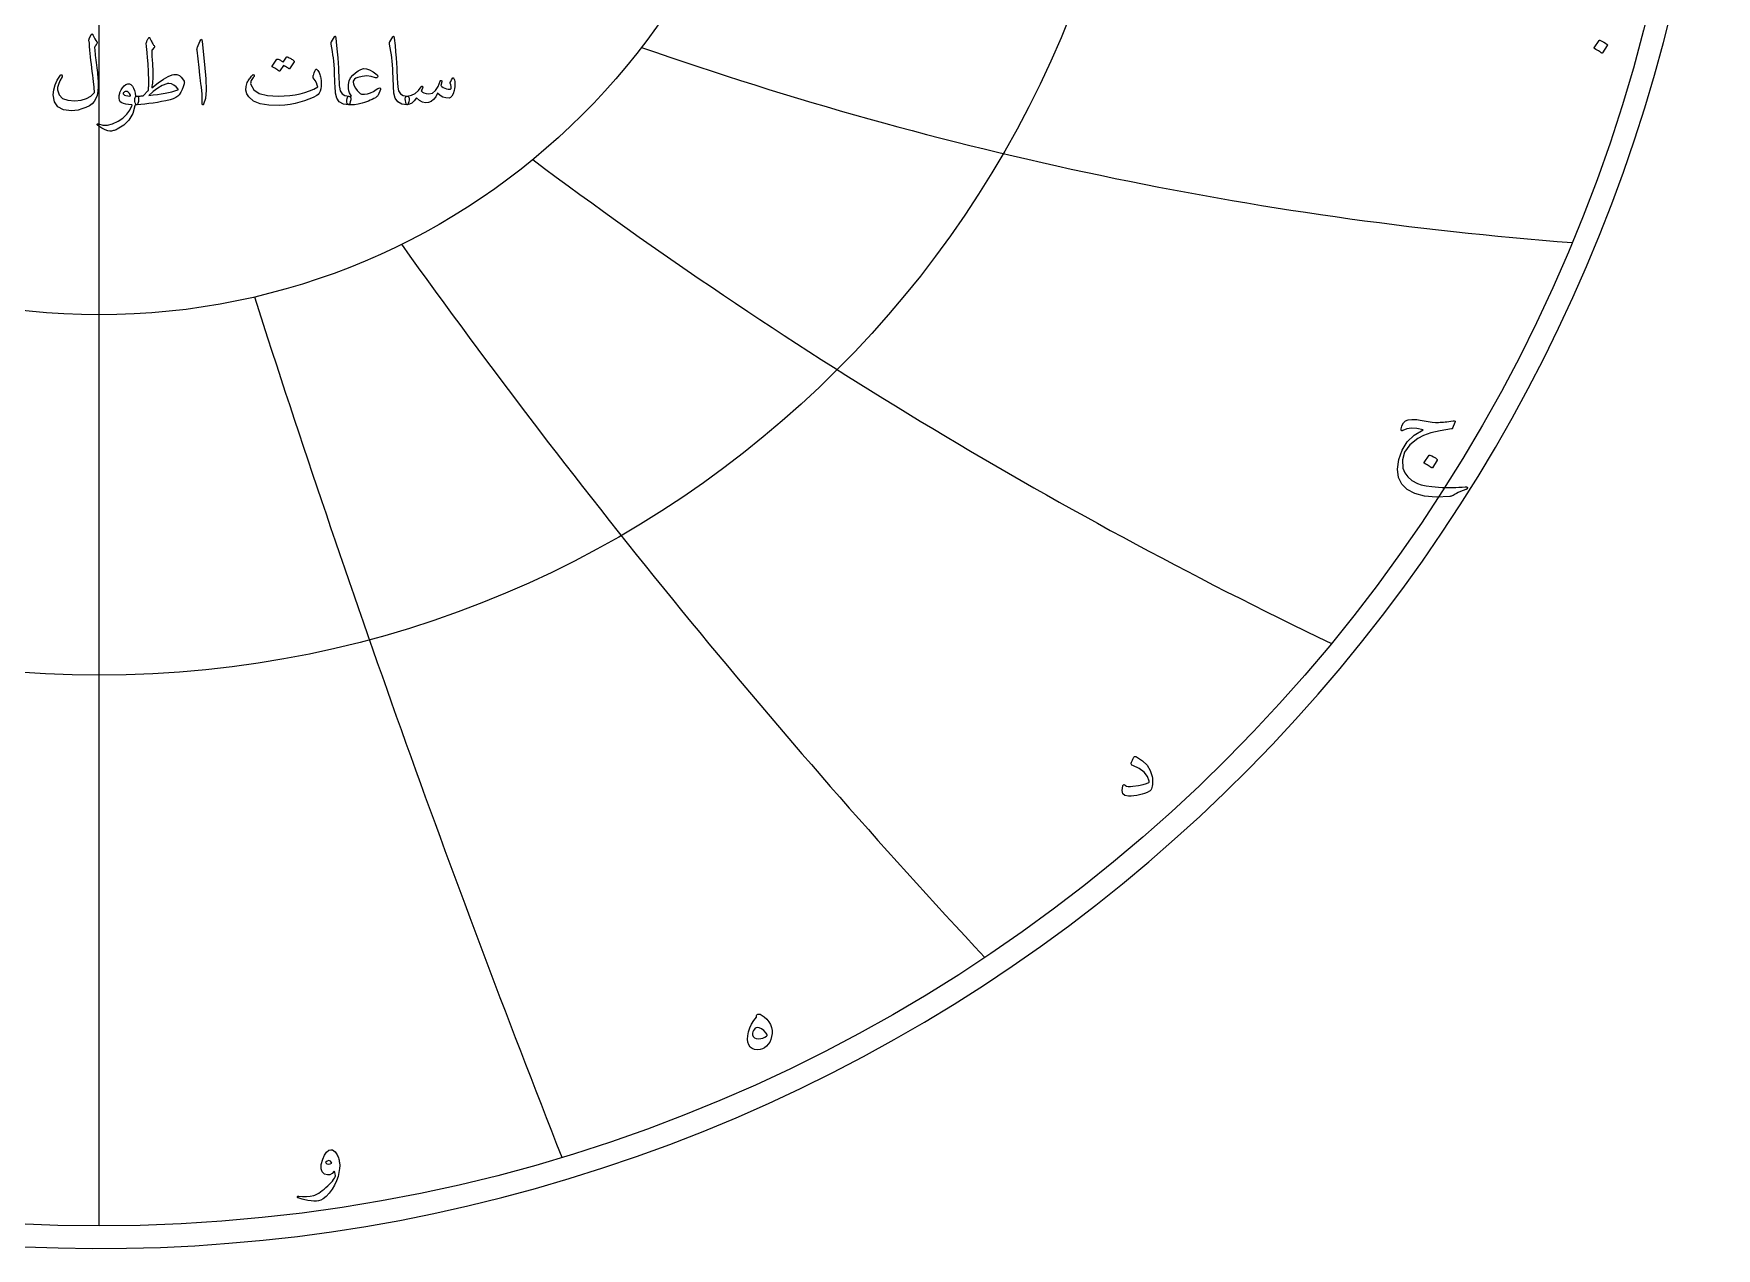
# Model space of a CAD drawing. Header units: millimetres. Extents: x -59 to 59, y -59 to 61.
# Drawn here: x -2.4 to 59.3, y -59.3 to -14.7 of the extents above; entities that cross this region are included whole.
import ezdxf

# ---------------------------------------------------------------- set-up
doc = ezdxf.new("R2010")
doc.units = ezdxf.units.MM
for name, color, linetype in [('CUT_OUTER', 1, 'Continuous'), ('ENGRAVE', 7, 'Continuous'), ('TEXT', 5, 'Continuous')]:
    doc.layers.add(name, color=color, linetype=linetype)

msp = doc.modelspace()

# ---------------------------------------------------------------- linework, layer by layer
at = {"layer": 'CUT_OUTER'}
msp.add_arc((-0.0002, -0.0001), 59.3249, 136.054439, 87.802065, dxfattribs=at)
at = {"layer": 'ENGRAVE'}
for points in [[(0, -58.5), (0, 58.5)], [(0, -58.5), (0, -25.0665)]]:
    msp.add_lwpolyline(points, dxfattribs=at)
for radius in [58.5, 38.2935, 25.0665]:
    msp.add_circle((0, 0), radius, dxfattribs=at)
for centre, radius, start, end in [((64.2779, 111.3325), 134.1379, 250.677722, 265.620952), ((121.0532, 121.0532), 175.4256, 233.175565, 244.382987), ((222.192, 128.2826), 259.4072, 215.533322, 223.004937), ((495.3825, 132.7373), 514.2853, 197.792244, 201.528052)]:
    msp.add_arc(centre, radius, start, end, dxfattribs=at)
at = {"layer": 'TEXT'}
for points in [[(-0.2975, -14.7834), (-0.2915, -14.7728), (-0.2837, -14.7653), (-0.2742, -14.7607), (-0.2629, -14.7592), (-0.2517, -14.7612), (-0.2422, -14.767), (-0.2344, -14.7767), (-0.2283, -14.7903), (-0.1961, -14.8697), (-0.1617, -14.9382), (-0.1252, -14.996), (-0.0865, -15.0429), (-0.075, -15.0598), (-0.0718, -15.0792), (-0.0768, -15.1013), (-0.09, -15.1259), (-0.0984, -15.1378), (-0.1064, -15.1493), (-0.114, -15.1603), (-0.1211, -15.1709), (-0.1278, -15.1809), (-0.1341, -15.1899), (-0.1399, -15.1982), (-0.1453, -15.2055), (-0.1544, -15.2189), (-0.1609, -15.2349), (-0.1648, -15.2535), (-0.1661, -15.2747), (-0.162, -15.3345), (-0.1566, -15.3997), (-0.1498, -15.4703), (-0.1418, -15.5463), (-0.1328, -15.6277), (-0.1228, -15.7145), (-0.112, -15.8067), (-0.1003, -15.9044), (-0.0872, -16.0018), (-0.0757, -16.0933), (-0.0656, -16.1791), (-0.0571, -16.259), (-0.0498, -16.3333), (-0.0437, -16.4021), (-0.0386, -16.4656), (-0.0346, -16.5236), (-0.0301, -16.6955), (-0.0441, -16.8584), (-0.0768, -17.0121), (-0.128, -17.1568), (-0.178, -17.2417), (-0.2552, -17.3202), (-0.3596, -17.3922), (-0.4913, -17.4578), (-0.634, -17.512), (-0.768, -17.5503), (-0.8935, -17.5726), (-1.0102, -17.5788), (-1.3026, -17.5386), (-1.5119, -17.4284), (-1.6382, -17.248), (-1.6814, -16.9976), (-1.6663, -16.811), (-1.6174, -16.6283), (-1.5348, -16.4495), (-1.4185, -16.2745), (-1.4096, -16.2644), (-1.4003, -16.2581), (-1.3906, -16.2557), (-1.3804, -16.2573), (-1.3696, -16.2614), (-1.3614, -16.2668), (-1.3558, -16.2735), (-1.3527, -16.2815), (-1.3506, -16.2934), (-1.351, -16.3048), (-1.354, -16.3158), (-1.3597, -16.3264), (-1.439, -16.481), (-1.4937, -16.6127), (-1.5238, -16.7215), (-1.5292, -16.8073), (-1.4714, -16.9922), (-1.3467, -17.1213), (-1.1549, -17.1946), (-0.8961, -17.2121), (-0.6627, -17.1868), (-0.4645, -17.1282), (-0.3012, -17.0363), (-0.173, -16.9111), (-0.1757, -16.8507), (-0.1803, -16.7801), (-0.1869, -16.6993), (-0.1955, -16.6084), (-0.2062, -16.5071), (-0.2193, -16.3952), (-0.2347, -16.2727), (-0.2526, -16.1396), (-0.2694, -16.0023), (-0.2854, -15.8672), (-0.3006, -15.7342), (-0.3148, -15.6034), (-0.328, -15.4747), (-0.3399, -15.3482), (-0.3505, -15.2239), (-0.3598, -15.1017), (-0.3736, -14.9841), (-0.373, -14.9707), (-0.3711, -14.9581), (-0.3678, -14.9465), (-0.3633, -14.9357)], [(1.8129, -14.908), (1.8211, -14.8991), (1.8284, -14.8933), (1.8349, -14.8905), (1.8405, -14.8907), (1.8473, -14.8937), (1.8535, -14.8993), (1.8594, -14.9075), (1.8648, -14.9184), (1.8867, -14.9651), (1.9076, -15.0083), (1.9274, -15.0481), (1.9461, -15.0844), (1.9639, -15.1169), (1.9811, -15.145), (1.9976, -15.1687), (2.0135, -15.1882), (2.0252, -15.2042), (2.0291, -15.2211), (2.0252, -15.2388), (2.0135, -15.2574), (1.9443, -15.3439), (1.9355, -15.3588), (1.9296, -15.3759), (1.9268, -15.3951), (1.927, -15.4165), (1.9383, -15.5798), (1.9478, -15.7236), (1.9556, -15.8479), (1.9616, -15.9528), (1.9662, -16.0384), (1.9694, -16.105), (1.9714, -16.1526), (1.972, -16.1811), (1.9713, -16.2655), (1.969, -16.3455), (1.9652, -16.4212), (1.9599, -16.4925), (1.9533, -16.5595), (1.9456, -16.6222), (1.9369, -16.6806), (1.927, -16.7347), (2.1621, -16.5548), (2.3656, -16.4164), (2.5375, -16.3195), (2.6778, -16.2642), (2.7403, -16.2495), (2.7963, -16.2434), (2.8458, -16.246), (2.8888, -16.2573), (2.9496, -16.2888), (3.0073, -16.3386), (3.062, -16.4064), (3.1137, -16.4925), (3.1217, -16.5131), (3.125, -16.5366), (3.1234, -16.5632), (3.1172, -16.5928), (3.0828, -16.6992), (3.0419, -16.8004), (2.9946, -16.8964), (2.9407, -16.9872), (2.8884, -17.0456), (2.8144, -17.0962), (2.7189, -17.139), (2.6017, -17.1741), (2.4448, -17.2088), (2.289, -17.2402), (2.1343, -17.2684), (1.9807, -17.2934), (1.8283, -17.3149), (1.6775, -17.3328), (1.5282, -17.3469), (1.3804, -17.3574), (1.3638, -17.3527), (1.3484, -17.3384), (1.3344, -17.3146), (1.3216, -17.2813), (1.3104, -17.2404), (1.3043, -17.2009), (1.3034, -17.1626), (1.3078, -17.1256), (1.3175, -17.0934), (1.3328, -17.0694), (1.3538, -17.0536), (1.3804, -17.0461), (1.4158, -17.0441), (1.4492, -17.0417), (1.4806, -17.0389), (1.5101, -17.0357), (1.5377, -17.0324), (1.5633, -17.0296), (1.587, -17.0272), (1.6088, -17.0253), (1.8025, -16.8385), (1.8042, -16.8304), (1.806, -16.8199), (1.8077, -16.807), (1.8094, -16.7918), (1.8111, -16.7741), (1.8129, -16.7541), (1.8146, -16.7318), (1.8163, -16.707), (1.8178, -16.6801), (1.8189, -16.6512), (1.8196, -16.6204), (1.8198, -16.5876), (1.8198, -16.5532), (1.8198, -16.5172), (1.8198, -16.4796), (1.8198, -16.4406), (1.8194, -16.3965), (1.8181, -16.3437), (1.8159, -16.2823), (1.8129, -16.2123), (1.809, -16.134), (1.8042, -16.0479), (1.7986, -15.9541), (1.7921, -15.8525), (1.7772, -15.6269), (1.7636, -15.4486), (1.7512, -15.3173), (1.7402, -15.2332), (1.7314, -15.1791), (1.7255, -15.138), (1.7227, -15.1099), (1.7229, -15.0948), (1.7334, -15.0663), (1.7441, -15.0394), (1.755, -15.0144), (1.7662, -14.991), (1.7775, -14.969), (1.7891, -14.9478), (1.8009, -14.9274), (1.8129, -14.908)], [(3.6915, -15.0394), (3.7246, -14.9754), (3.7512, -14.953), (3.7713, -14.972), (3.7849, -15.0325), (3.8645, -15.8801), (3.9118, -16.4004), (3.9224, -16.816), (3.8962, -17.1269), (3.8333, -17.3332), (3.8219, -17.3501), (3.8117, -17.3592), (3.8028, -17.3605), (3.7953, -17.354), (3.7892, -17.3438), (3.7849, -17.3306), (3.7823, -17.3144), (3.7814, -17.2952), (3.7814, -17.1453), (3.7745, -16.9864), (3.7607, -16.8184), (3.7399, -16.6413), (3.7354, -16.595), (3.7217, -16.47), (3.699, -16.2663), (3.6673, -15.9839), (3.5911, -15.3577), (3.5894, -15.3244), (3.5911, -15.2937), (3.5963, -15.2656), (3.605, -15.2401)], [(8.6319, -14.8665), (8.6386, -14.8561), (8.6449, -14.8492), (8.6507, -14.8457), (8.6561, -14.8457), (8.6643, -14.8502), (8.6717, -14.8639), (8.6782, -14.8866), (8.6838, -14.9184), (8.7123, -15.1768), (8.7357, -15.4157), (8.7538, -15.6352), (8.7668, -15.8352), (8.7751, -16.0062), (8.7828, -16.1595), (8.7899, -16.2951), (8.7962, -16.4129), (8.8017, -16.5131), (8.8062, -16.5954), (8.8095, -16.6601), (8.8118, -16.707), (8.8425, -16.8476), (8.9104, -16.9509), (9.0155, -17.0171), (9.1578, -17.0461), (9.1973, -17.0564), (9.2226, -17.0807), (9.2337, -17.1187), (9.2304, -17.1706), (9.2142, -17.2523), (9.1967, -17.3107), (9.1779, -17.3458), (9.1578, -17.3574), (8.9575, -17.331), (8.8101, -17.2519), (8.7154, -17.12), (8.6734, -16.9353), (8.6668, -16.847), (8.6609, -16.7585), (8.6556, -16.6697), (8.6509, -16.5807), (8.6467, -16.4915), (8.6427, -16.4021), (8.6389, -16.3125), (8.6354, -16.2227), (8.6289, -16.0513), (8.6198, -15.897), (8.6081, -15.7598), (8.5938, -15.6397), (8.577, -15.5243), (8.5575, -15.4014), (8.5355, -15.2709), (8.5108, -15.1329), (8.5076, -15.108), (8.5082, -15.0853), (8.5128, -15.0647), (8.5212, -15.0464)], [(10.7734, -14.8665), (10.7801, -14.8561), (10.7864, -14.8492), (10.7922, -14.8457), (10.7977, -14.8457), (10.8059, -14.8502), (10.8132, -14.8639), (10.8197, -14.8866), (10.8253, -14.9184), (10.8539, -15.1768), (10.8772, -15.4157), (10.8954, -15.6352), (10.9084, -15.8352), (10.9167, -16.0062), (10.9244, -16.1595), (10.9314, -16.2951), (10.9378, -16.4129), (10.9433, -16.5131), (10.9477, -16.5954), (10.9511, -16.6601), (10.9533, -16.707), (10.984, -16.8476), (11.0519, -16.9509), (11.157, -17.0171), (11.2993, -17.0461), (11.3389, -17.0564), (11.3642, -17.0807), (11.3752, -17.1187), (11.372, -17.1706), (11.3557, -17.2523), (11.3382, -17.3107), (11.3194, -17.3458), (11.2993, -17.3574), (11.0991, -17.331), (10.9516, -17.2519), (10.8569, -17.12), (10.815, -16.9353), (10.8084, -16.847), (10.8024, -16.7585), (10.7971, -16.6697), (10.7925, -16.5807), (10.7882, -16.4915), (10.7842, -16.4021), (10.7805, -16.3125), (10.7769, -16.2227), (10.7704, -16.0513), (10.7613, -15.897), (10.7497, -15.7598), (10.7354, -15.6397), (10.7185, -15.5243), (10.6991, -15.4014), (10.677, -15.2709), (10.6523, -15.1329), (10.6491, -15.108), (10.6498, -15.0853), (10.6543, -15.0647), (10.6627, -15.0464)], [(55.0266, -14.9997), (55.0312, -14.9951), (55.0377, -14.9923), (55.046, -14.9914), (55.0562, -14.9923), (55.1279, -15.0214), (55.1955, -15.0569), (55.2589, -15.0989), (55.3182, -15.1473), (55.3239, -15.1547), (55.3265, -15.1621), (55.3258, -15.1694), (55.3219, -15.1768), (55.1484, -15.4573), (55.142, -15.464), (55.1337, -15.4656), (55.1235, -15.4621), (55.1115, -15.4536), (55.1011, -15.4462), (55.0848, -15.4351), (55.0624, -15.4204), (55.034, -15.4019), (54.9992, -15.3798), (54.9574, -15.354), (54.9088, -15.3244), (54.8532, -15.2912), (54.8458, -15.2857), (54.8421, -15.2802), (54.8421, -15.2746), (54.8458, -15.2691)], [(8.0022, -16.0704), (8.0255, -16.0996), (8.0468, -16.1318), (8.0661, -16.1671), (8.0835, -16.2054), (8.099, -16.2464), (8.1125, -16.2901), (8.1241, -16.3364), (8.1337, -16.3853), (8.1462, -16.4834), (8.1493, -16.5807), (8.1428, -16.6772), (8.1268, -16.7727), (8.1026, -16.8579), (8.0714, -16.9267), (8.0334, -16.979), (7.9884, -17.0149), (7.8457, -17.0904), (7.6943, -17.1576), (7.5343, -17.2167), (7.3657, -17.2675), (7.1883, -17.3096), (7.0024, -17.3427), (6.8078, -17.3667), (6.6045, -17.3816), (6.2235, -17.3778), (5.9109, -17.3246), (5.6665, -17.2221), (5.4905, -17.0703), (5.4183, -16.9516), (5.385, -16.8238), (5.3906, -16.6869), (5.4352, -16.5409), (5.4502, -16.5095), (5.4676, -16.4774), (5.4874, -16.4446), (5.5095, -16.4112), (5.5341, -16.3772), (5.561, -16.3424), (5.5903, -16.3071), (5.622, -16.2711), (5.6326, -16.2609), (5.6436, -16.2547), (5.6551, -16.2523), (5.667, -16.2538), (5.675, -16.2568), (5.6817, -16.2624), (5.6871, -16.2707), (5.6912, -16.2815), (5.6931, -16.2916), (5.692, -16.3014), (5.6879, -16.3107), (5.6808, -16.3195), (5.6512, -16.3548), (5.6246, -16.3913), (5.601, -16.4292), (5.5805, -16.4683), (5.5664, -16.5057), (5.5588, -16.5418), (5.5578, -16.5766), (5.5632, -16.6101), (5.6713, -16.8058), (5.8745, -16.9431), (6.1729, -17.0221), (6.5665, -17.0426), (6.7828, -17.0343), (6.989, -17.0162), (7.185, -16.9884), (7.3708, -16.9509), (7.5467, -16.9037), (7.7129, -16.8467), (7.8694, -16.78), (8.0161, -16.7035), (8.0018, -16.6322), (7.9694, -16.5531), (7.9188, -16.4661), (7.85, -16.3714), (7.8478, -16.3623), (7.8483, -16.3455), (7.8513, -16.3208), (7.8569, -16.2884), (7.8584, -16.2851), (7.8595, -16.2823), (7.8602, -16.28), (7.8604, -16.278), (7.8716, -16.2339), (7.8881, -16.1846), (7.9097, -16.1301), (7.9365, -16.0704), (7.9484, -16.0523), (7.9633, -16.0462), (7.9813, -16.0523), (8.0022, -16.0704)], [(6.8744, -15.6103), (6.8787, -15.606), (6.8848, -15.6034), (6.8925, -15.6025), (6.9021, -15.6034), (6.9361, -15.6161), (6.9691, -15.6302), (7.001, -15.6455), (7.0318, -15.6622), (7.0617, -15.6803), (7.091, -15.7002), (7.1197, -15.7219), (7.1477, -15.7452), (7.1531, -15.7524), (7.1555, -15.7599), (7.1548, -15.7679), (7.1512, -15.7764), (6.9851, -16.0393), (6.9805, -16.0428), (6.9738, -16.0428), (6.965, -16.0393), (6.954, -16.0324), (6.9464, -16.026), (6.9341, -16.0172), (6.917, -16.0061), (6.8951, -15.9926), (6.8683, -15.9765), (6.8363, -15.9576), (6.7991, -15.9358), (6.7568, -15.9113), (6.6253, -16.1154), (6.6192, -16.1217), (6.6114, -16.1232), (6.6019, -16.1199), (6.5907, -16.1119), (6.581, -16.105), (6.5656, -16.0946), (6.5446, -16.0808), (6.518, -16.0635), (6.4854, -16.0428), (6.4462, -16.0185), (6.4006, -15.9909), (6.3485, -15.9597), (6.3431, -15.9545), (6.3407, -15.9493), (6.3414, -15.9441), (6.345, -15.939), (6.5146, -15.6864), (6.5189, -15.6821), (6.525, -15.6795), (6.5327, -15.6786), (6.5423, -15.6795), (6.5712, -15.6889), (6.5993, -15.6998), (6.6266, -15.7122), (6.653, -15.7262), (6.6785, -15.7414), (6.7031, -15.7578), (6.7269, -15.7752), (6.7498, -15.7937)], [(10.3237, -16.7935), (10.2303, -17.0011), (10.2184, -17.0216), (10.2069, -17.0383), (10.1959, -17.051), (10.1853, -17.0599), (10.1314, -17.0968), (10.0737, -17.1313), (10.0121, -17.1634), (9.9466, -17.1931), (9.8774, -17.2209), (9.8047, -17.2472), (9.7286, -17.2719), (9.649, -17.2952), (9.5003, -17.3315), (9.3688, -17.354), (9.2546, -17.3626), (9.1578, -17.3574), (9.1208, -17.3406), (9.0964, -17.3073), (9.0845, -17.2575), (9.0851, -17.1914), (9.094, -17.1317), (9.1067, -17.0876), (9.1234, -17.059), (9.1439, -17.0461), (9.1474, -17.0461), (9.1508, -17.0461), (9.1543, -17.0461), (9.1578, -17.0461), (9.1835, -17.0487), (9.2088, -17.0495), (9.2337, -17.0487), (9.2581, -17.0461), (9.2161, -16.984), (9.1837, -16.9155), (9.1608, -16.8404), (9.1474, -16.7589), (9.1454, -16.6129), (9.1707, -16.483), (9.2233, -16.369), (9.3031, -16.2711), (9.4058, -16.1796), (9.5063, -16.1093), (9.6047, -16.0603), (9.7009, -16.0324), (9.8047, -16.0326), (9.9224, -16.0713), (10.0538, -16.1485), (10.1991, -16.2642), (10.2156, -16.2821), (10.2233, -16.3014), (10.2225, -16.3219), (10.213, -16.3437), (10.1993, -16.3606), (10.1827, -16.3697), (10.163, -16.371), (10.1403, -16.3645), (9.9775, -16.3174), (9.8142, -16.3005), (9.6506, -16.3139), (9.4864, -16.3576), (9.4214, -16.385), (9.3714, -16.4155), (9.3366, -16.449), (9.3169, -16.4856), (9.3122, -16.5319), (9.3256, -16.5911), (9.3571, -16.6633), (9.4069, -16.7485), (9.4674, -16.8346), (9.5245, -16.899), (9.5781, -16.9418), (9.6283, -16.963), (9.7375, -16.9738), (9.8471, -16.9613), (9.9572, -16.9254), (10.0677, -16.8662), (10.168, -16.797), (10.2199, -16.7641), (10.2614, -16.7451), (10.2925, -16.7399), (10.3133, -16.7485), (10.3217, -16.7591), (10.3263, -16.7701), (10.3269, -16.7816), (10.3237, -16.7935)], [(1.3112, -17.3955), (1.2301, -17.6803), (1.0941, -17.9188), (0.9032, -18.111), (0.6573, -18.2569), (0.623, -18.2718), (0.589, -18.2851), (0.5555, -18.2968), (0.5224, -18.3071), (0.49, -18.3157), (0.4584, -18.3222), (0.4277, -18.3269), (0.3979, -18.3296), (0.3235, -18.319), (0.2249, -18.2803), (0.1021, -18.2135), (-0.045, -18.1186), (-0.0608, -18.1049), (-0.0701, -18.0917), (-0.0729, -18.079), (-0.0692, -18.0667), (-0.061, -18.0571), (-0.0502, -18.0528), (-0.0368, -18.0537), (-0.0208, -18.0597), (0.1321, -18.1093), (0.3036, -18.109), (0.4937, -18.0591), (0.7023, -17.9594), (0.8727, -17.8437), (1.0137, -17.7077), (1.1253, -17.5514), (1.2074, -17.3747), (1.2068, -17.3685), (1.2048, -17.3635), (1.2016, -17.3598), (1.197, -17.3574), (1.0779, -17.3505), (0.9765, -17.3367), (0.8928, -17.3159), (0.8269, -17.2882), (0.7758, -17.2454), (0.7438, -17.1862), (0.7309, -17.1105), (0.7369, -17.0184), (0.7389, -17.0062), (0.7412, -16.9937), (0.744, -16.9811), (0.7473, -16.9682), (0.751, -16.9549), (0.7551, -16.941), (0.7596, -16.9264), (0.7646, -16.9111), (0.8052, -16.8123), (0.8545, -16.7304), (0.9125, -16.6653), (0.9791, -16.6171), (1.0472, -16.5907), (1.1097, -16.5911), (1.1666, -16.6184), (1.2178, -16.6724), (1.2626, -16.7477), (1.2965, -16.835), (1.3197, -16.9345), (1.332, -17.0461), (1.3388, -17.0459), (1.3454, -17.0456), (1.3518, -17.0451), (1.3579, -17.0443), (1.3641, -17.0436), (1.3705, -17.043), (1.3771, -17.0427), (1.3839, -17.0426), (1.4072, -17.0476), (1.4254, -17.0625), (1.4384, -17.0874), (1.4461, -17.1222), (1.4494, -17.1604), (1.4487, -17.1991), (1.4442, -17.2383), (1.4358, -17.2779), (1.4247, -17.3127), (1.4124, -17.3375), (1.3988, -17.3525), (1.3839, -17.3574), (1.3181, -17.3574), (1.3177, -17.3637), (1.3164, -17.3721), (1.3142, -17.3827), (1.3112, -17.3955)], [(2.5567, -16.5755), (2.5392, -16.5762), (2.5212, -16.5781), (2.5029, -16.5814), (2.484, -16.5859), (2.3141, -16.6527), (2.1467, -16.7459), (1.982, -16.8655), (1.8198, -17.0115), (1.9817, -16.9963), (2.1355, -16.9786), (2.281, -16.9583), (2.4183, -16.9353), (2.5474, -16.9096), (2.6683, -16.8809), (2.7809, -16.8491), (2.8854, -16.8143), (2.8951, -16.8102), (2.9001, -16.8047), (2.9003, -16.798), (2.8958, -16.79), (2.8214, -16.6988), (2.7401, -16.6326), (2.6518, -16.5915), (2.5567, -16.5755)], [(12.9773, -16.3714), (12.9848, -16.3662), (12.9937, -16.368), (13.0038, -16.3766), (13.0153, -16.3922), (13.0276, -16.4186), (13.0369, -16.4562), (13.0432, -16.505), (13.0464, -16.5652), (13.0475, -16.6335), (13.0438, -16.7001), (13.0354, -16.765), (13.0222, -16.8281), (12.9837, -16.9509), (12.9409, -17.0391), (12.8938, -17.0928), (12.8423, -17.1118), (12.7206, -17.1047), (12.6079, -17.0729), (12.5044, -17.0164), (12.4099, -16.9353), (12.345, -17.0631), (12.268, -17.1628), (12.1789, -17.2344), (12.0777, -17.2779), (11.9716, -17.2874), (11.8641, -17.2606), (11.7553, -17.1974), (11.6453, -17.098), (11.5562, -17.2115), (11.4688, -17.2926), (11.3832, -17.3412), (11.2993, -17.3574), (11.2824, -17.3479), (11.2664, -17.3194), (11.2513, -17.2718), (11.237, -17.2052), (11.2318, -17.1395), (11.2405, -17.091), (11.263, -17.0599), (11.2993, -17.0461), (11.4589, -17.0099), (11.5986, -16.9397), (11.7184, -16.8352), (11.8183, -16.6966), (11.8237, -16.6891), (11.8295, -16.6837), (11.8358, -16.6804), (11.8425, -16.6793), (11.8507, -16.6802), (11.858, -16.6828), (11.8645, -16.6871), (11.8702, -16.6932), (11.8734, -16.7118), (11.8658, -16.7433), (11.8474, -16.7879), (11.8183, -16.8454), (11.8565, -16.8897), (11.916, -16.9224), (11.9966, -16.9433), (12.0985, -16.9526), (12.2254, -16.926), (12.3363, -16.8393), (12.4313, -16.6925), (12.5102, -16.4856), (12.5141, -16.475), (12.5188, -16.4674), (12.5245, -16.4629), (12.531, -16.4614), (12.5407, -16.4622), (12.5491, -16.4648), (12.5563, -16.4692), (12.5621, -16.4752), (12.5664, -16.4839), (12.569, -16.4925), (12.5699, -16.5012), (12.569, -16.5098), (12.5344, -16.6551), (12.5748, -16.691), (12.6235, -16.7226), (12.6804, -16.7498), (12.7455, -16.7727), (12.8088, -16.7877), (12.857, -16.7909), (12.8901, -16.7825), (12.9081, -16.7624), (12.9139, -16.7317), (12.9107, -16.688), (12.8983, -16.6313), (12.8769, -16.5617), (12.8806, -16.542), (12.8985, -16.5038), (12.9308, -16.4469), (12.9773, -16.3714)], [(1.1452, -17.008), (1.1088, -16.9446), (1.069, -16.8999), (1.0258, -16.8737), (0.9791, -16.8662), (0.9512, -16.8735), (0.9263, -16.8852), (0.9045, -16.9012), (0.8857, -16.9215), (0.8796, -16.9323), (0.8788, -16.944), (0.8831, -16.9565), (0.8926, -16.9699), (0.9283, -17.0013), (0.98, -17.0227), (1.0476, -17.0342), (1.1313, -17.0357), (1.14, -17.0339), (1.1452, -17.0288), (1.1469, -17.0201), (1.1452, -17.008)], [(49.7372, -29.0233), (49.6486, -29.2225), (49.6406, -29.2357), (49.6311, -29.2456), (49.6203, -29.2523), (49.608, -29.2558), (49.1986, -29.3203), (48.8561, -29.3997), (48.5805, -29.4938), (48.3718, -29.6027), (48.0791, -29.8414), (47.8911, -30.1036), (47.8078, -30.3894), (47.8293, -30.6987), (47.8943, -30.8661), (48.0046, -31.0142), (48.16, -31.1429), (48.3607, -31.2522), (48.5016, -31.3011), (48.6771, -31.3408), (48.8873, -31.3712), (49.132, -31.3925), (49.2621, -31.3987), (49.3903, -31.4026), (49.5167, -31.4042), (49.6412, -31.4035), (49.7635, -31.4008), (49.883, -31.3961), (49.9997, -31.3897), (50.1136, -31.3814), (50.1404, -31.3795), (50.1616, -31.3814), (50.1773, -31.3869), (50.1874, -31.3961), (50.1929, -31.4074), (50.1948, -31.4192), (50.1929, -31.4314), (50.1874, -31.4441), (50.1834, -31.4509), (50.1786, -31.4566), (50.1732, -31.4611), (50.1671, -31.4644), (50.1605, -31.4673), (50.1537, -31.4704), (50.1467, -31.4738), (50.1394, -31.4773), (50.0331, -31.5112), (49.9392, -31.5465), (49.8578, -31.5832), (49.7889, -31.6213), (49.7447, -31.6487), (49.7044, -31.672), (49.6681, -31.6911), (49.6357, -31.7061), (49.6077, -31.7177), (49.5845, -31.7264), (49.5662, -31.7324), (49.5527, -31.7357), (49.048, -31.7543), (48.619, -31.7181), (48.2657, -31.627), (47.988, -31.481), (47.7873, -31.2808), (47.6688, -31.0308), (47.6323, -30.731), (47.678, -30.3813), (47.7988, -30.0291), (47.988, -29.729), (48.2454, -29.4811), (48.571, -29.2853), (48.3404, -29.2412), (48.1393, -29.2309), (47.9677, -29.2541), (47.8256, -29.3111), (47.8131, -29.3157), (47.8016, -29.3185), (47.791, -29.3194), (47.7813, -29.3185), (47.7732, -29.3155), (47.7675, -29.3102), (47.764, -29.3026), (47.7629, -29.2927), (47.7679, -29.2468), (47.7758, -29.2013), (47.7864, -29.1564), (47.7998, -29.1118), (47.8468, -29.0253), (47.9216, -28.9615), (48.024, -28.9202), (48.154, -28.9015), (48.2364, -28.9022), (48.3395, -28.9116), (48.4633, -28.9299), (48.608, -28.9568), (48.7572, -28.9838), (48.8949, -29.0021), (49.021, -29.0115), (49.1357, -29.0122), (49.1908, -29.0098), (49.2491, -29.0062), (49.3107, -29.0015), (49.3755, -28.9956), (49.4436, -28.9883), (49.5148, -28.9794), (49.5893, -28.969), (49.6671, -28.9568), (49.7116, -28.9555), (49.7381, -28.9661), (49.7466, -28.9887), (49.7372, -29.0233)], [(48.7851, -30.2189), (48.7897, -30.2143), (48.7962, -30.2116), (48.8045, -30.2106), (48.8146, -30.2116), (48.8863, -30.2406), (48.9539, -30.2761), (49.0173, -30.3181), (49.0766, -30.3665), (49.0824, -30.3739), (49.0849, -30.3813), (49.0842, -30.3887), (49.0803, -30.3961), (48.9069, -30.6765), (48.9004, -30.6832), (48.8921, -30.6848), (48.882, -30.6814), (48.87, -30.6728), (48.8596, -30.6655), (48.8432, -30.6544), (48.8208, -30.6396), (48.7925, -30.6212), (48.7576, -30.599), (48.7159, -30.5732), (48.6672, -30.5437), (48.6116, -30.5105), (48.6043, -30.5049), (48.6006, -30.4994), (48.6006, -30.4939), (48.6043, -30.4883)], [(37.8616, -41.5221), (37.8763, -41.4782), (37.8907, -41.4386), (37.9049, -41.4034), (37.9188, -41.3726), (37.9323, -41.346), (37.9451, -41.3233), (37.9572, -41.3045), (37.9687, -41.2896), (37.9864, -41.2753), (38.0065, -41.2693), (38.0289, -41.2716), (38.0535, -41.2822), (38.272, -41.4287), (38.4401, -41.5987), (38.558, -41.7922), (38.6255, -42.0092), (38.635, -42.0713), (38.6412, -42.1319), (38.6442, -42.1912), (38.644, -42.2491), (38.6403, -42.3051), (38.6329, -42.3589), (38.6219, -42.4103), (38.6071, -42.4594), (38.5939, -42.4857), (38.5766, -42.5093), (38.5552, -42.53), (38.5296, -42.548), (38.4415, -42.5911), (38.3506, -42.6283), (38.257, -42.6594), (38.1606, -42.6845), (38.0618, -42.7041), (37.9613, -42.7187), (37.8589, -42.7281), (37.7546, -42.7325), (37.631, -42.7118), (37.5554, -42.6421), (37.5277, -42.5236), (37.548, -42.3561), (37.5549, -42.3379), (37.5646, -42.3238), (37.577, -42.3139), (37.5923, -42.3081), (37.6054, -42.3097), (37.619, -42.3146), (37.6331, -42.3227), (37.6476, -42.334), (37.6926, -42.3582), (37.7537, -42.3718), (37.831, -42.3748), (37.9244, -42.3672), (38.1271, -42.3377), (38.2925, -42.3044), (38.4205, -42.2675), (38.5111, -42.2269), (38.5158, -42.2214), (38.5185, -42.2122), (38.5194, -42.1993), (38.5185, -42.1827), (38.456, -42.0083), (38.3349, -41.8542), (38.1553, -41.7204), (37.917, -41.607), (37.8859, -41.5906), (37.8663, -41.571), (37.8582, -41.5482), (37.8616, -41.5221)], [(24.1352, -50.7444), (24.1668, -50.7298), (24.2026, -50.7268), (24.2425, -50.7354), (24.2865, -50.7554), (24.3961, -50.8288), (24.4886, -50.9123), (24.564, -51.0059), (24.6223, -51.1097), (24.6627, -51.2179), (24.6841, -51.3284), (24.6867, -51.4411), (24.6703, -51.5562), (24.6405, -51.6612), (24.5993, -51.7546), (24.5464, -51.8365), (24.4821, -51.9068), (24.4094, -51.9633), (24.3317, -52.0037), (24.2489, -52.0279), (24.161, -52.036), (24.0462, -52.0277), (23.9525, -51.9954), (23.8801, -51.9391), (23.8289, -51.8588), (23.7982, -51.7613), (23.7874, -51.6494), (23.7964, -51.5233), (23.8252, -51.3828), (23.872, -51.237), (23.935, -51.0986), (24.0141, -50.9676), (24.1094, -50.844), (24.1126, -50.8382), (24.1149, -50.8283), (24.1163, -50.8142), (24.1168, -50.796), (24.1179, -50.7762), (24.1214, -50.761), (24.1271, -50.7504), (24.1352, -50.7444)], [(24.4858, -51.5378), (24.5012, -51.5184), (24.5033, -51.4935), (24.492, -51.4631), (24.4673, -51.4271), (24.3818, -51.3339), (24.2985, -51.2684), (24.2175, -51.2306), (24.1389, -51.2204), (24.1015, -51.2271), (24.0669, -51.2472), (24.0351, -51.2806), (24.006, -51.3274), (23.9827, -51.3779), (23.9682, -51.4225), (23.9625, -51.461), (23.9655, -51.4935), (23.9913, -51.5532), (24.0356, -51.5959), (24.0983, -51.6215), (24.1795, -51.63), (24.2692, -51.6243), (24.3502, -51.607), (24.4224, -51.5781), (24.4858, -51.5378)], [(8.2018, -56.0576), (8.2691, -55.9013), (8.342, -55.7901), (8.4204, -55.7241), (8.5044, -55.7034), (8.557, -55.7126), (8.6077, -55.7403), (8.6566, -55.7864), (8.7037, -55.851), (8.7263, -55.8883), (8.7461, -55.9266), (8.7632, -55.9658), (8.7775, -56.006), (8.7897, -56.0473), (8.8006, -56.0899), (8.81, -56.134), (8.8181, -56.1794), (8.8257, -56.2807), (8.819, -56.3999), (8.798, -56.5372), (8.7627, -56.6924), (8.7106, -56.8531), (8.6391, -57.007), (8.5482, -57.1539), (8.438, -57.2939), (8.3224, -57.4159), (8.2193, -57.5052), (8.1287, -57.5617), (8.0505, -57.5854), (7.9707, -57.5896), (7.8789, -57.5873), (7.7751, -57.5785), (7.6593, -57.5633), (7.6006, -57.5537), (7.5463, -57.5435), (7.4964, -57.5325), (7.4508, -57.5209), (7.4094, -57.509), (7.3719, -57.4973), (7.3384, -57.4859), (7.3087, -57.4747), (7.2912, -57.465), (7.2792, -57.4544), (7.2728, -57.4429), (7.2718, -57.4304), (7.2776, -57.418), (7.2875, -57.4101), (7.3016, -57.4069), (7.3198, -57.4083), (7.4621, -57.4221), (7.6012, -57.4231), (7.737, -57.4111), (7.8697, -57.3862), (7.9106, -57.3735), (7.9559, -57.3539), (8.0056, -57.3273), (8.0597, -57.2939), (8.1182, -57.2535), (8.181, -57.2063), (8.2483, -57.1521), (8.3199, -57.0909), (8.39, -57.0277), (8.4527, -56.9673), (8.5081, -56.9096), (8.5561, -56.8548), (8.5964, -56.8024), (8.629, -56.7523), (8.6536, -56.7046), (8.6705, -56.6592), (8.6608, -56.5904), (8.6502, -56.5392), (8.6386, -56.5056), (8.6262, -56.4894), (8.5512, -56.5777), (8.4666, -56.625), (8.3722, -56.6313), (8.2682, -56.5964), (8.1824, -56.5212), (8.1428, -56.4064), (8.1492, -56.2518), (8.2018, -56.0576)], [(8.5376, -56.1942), (8.4832, -56.1282), (8.4269, -56.1038), (8.3688, -56.1208), (8.3088, -56.1794), (8.3577, -56.2191), (8.4121, -56.2348), (8.4721, -56.2265), (8.5376, -56.1942)]]:
    msp.add_lwpolyline(points, close=True, dxfattribs=at)

doc.saveas('drawing.dxf')
